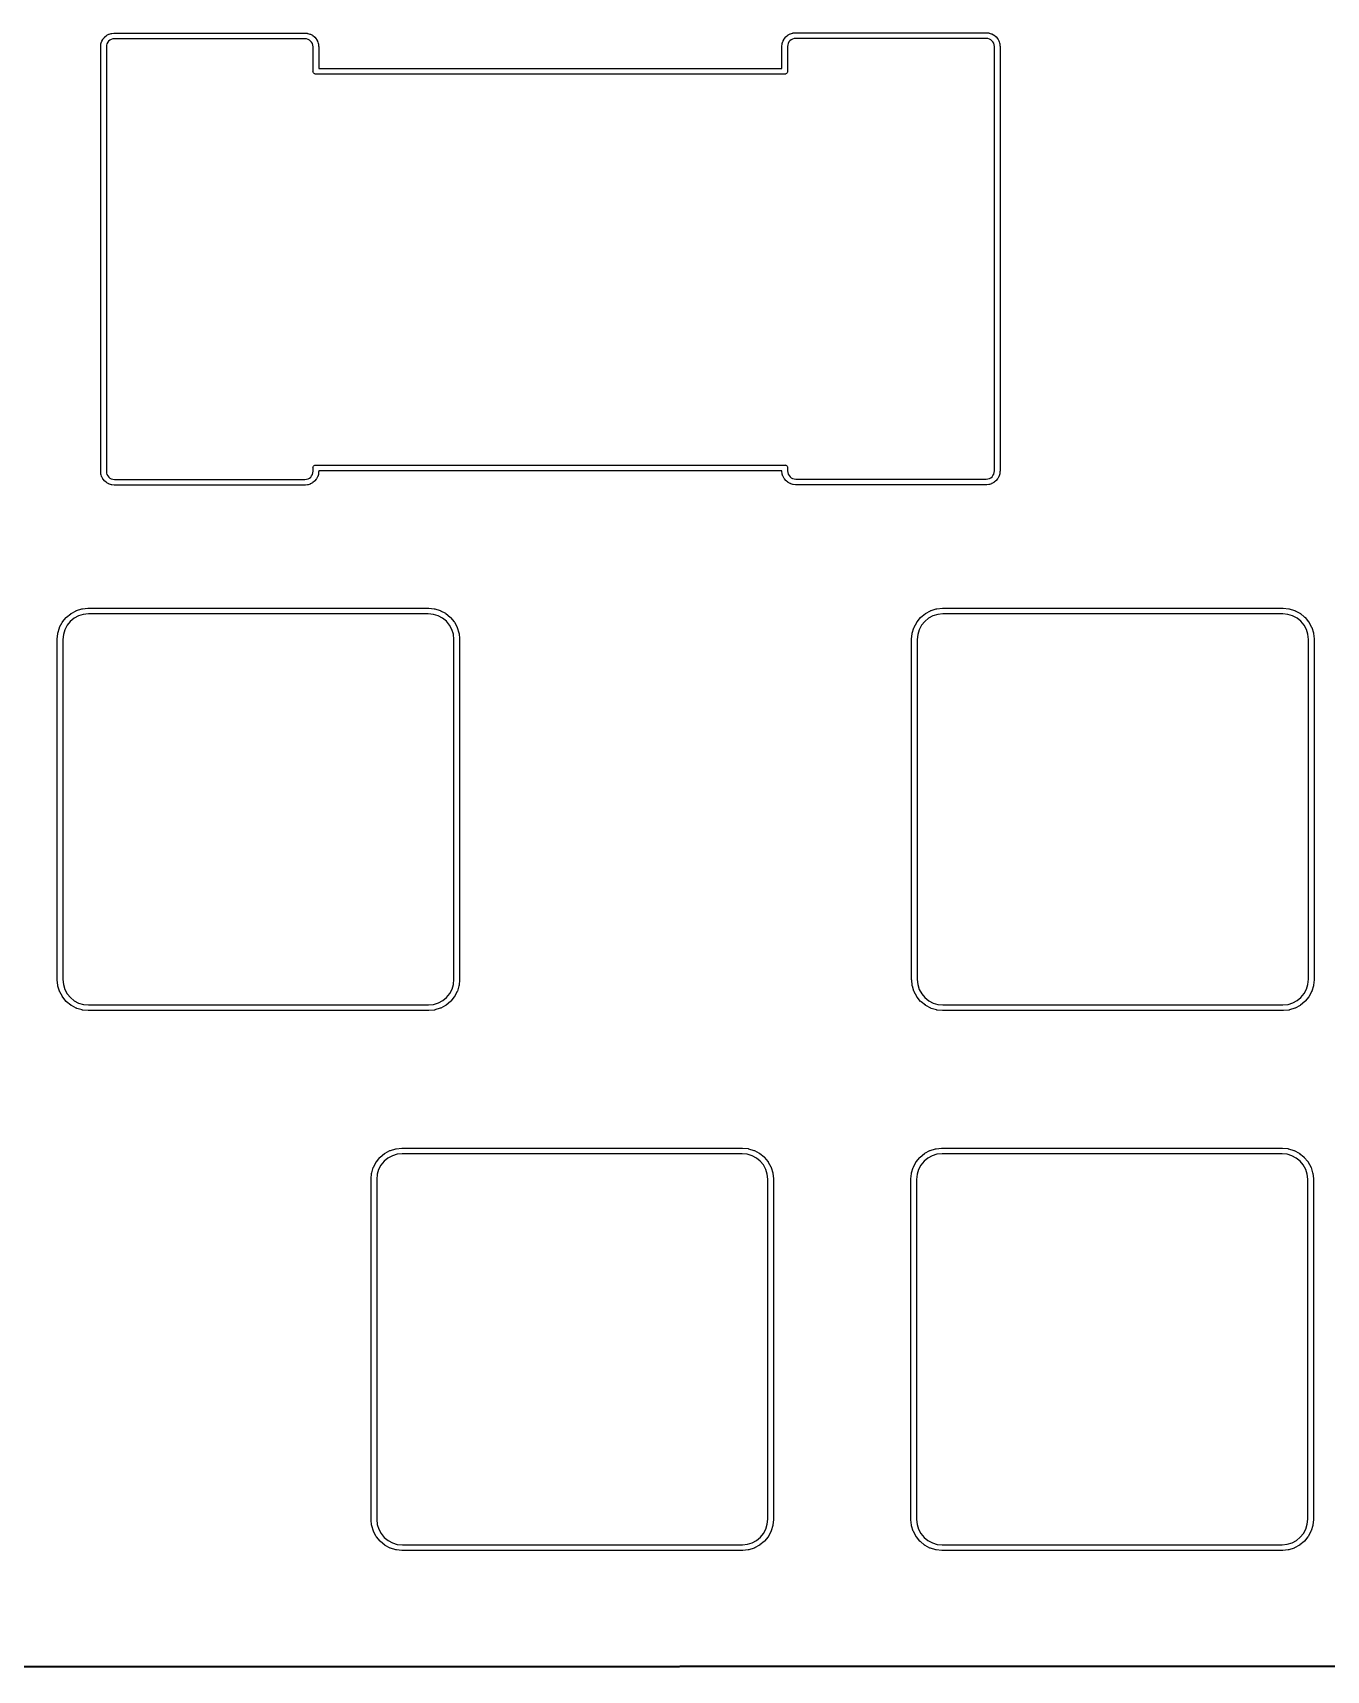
# Model space of a CAD drawing. Extents: x -16 to 302, y -161 to -39.
# Drawn here: x 232.6 to 278.2, y -160.6 to -102.8 of the extents above; entities that cross this region are included whole.
import ezdxf

# ---------------------------------------------------------------- set-up
doc = ezdxf.new("R2010")
doc.units = 0
doc.layers.add('BLACK', color=7, linetype='CONTINUOUS')

msp = doc.modelspace()

# ---------------------------------------------------------------- linework, layer by layer
at = {"layer": 'BLACK', "linetype": 'CONTINUOUS'}
for p, q in [((235.172, -102.86), (235.237, -102.825)), ((235.237, -102.825), (235.239, -102.824)), ((235.237, -102.825), (235.237, -102.825)), ((235.237, -102.825), (235.237, -102.825)), ((235.239, -102.824), (235.247, -102.82)), ((235.247, -102.82), (235.255, -102.817)), ((235.255, -102.817), (235.326, -102.795)), ((235.326, -102.795), (235.328, -102.795)), ((235.328, -102.795), (235.337, -102.793)), ((235.337, -102.793), (235.346, -102.791)), ((235.346, -102.791), (235.419, -102.783)), ((235.419, -102.783), (235.421, -102.783)), ((235.421, -102.783), (235.423, -102.783)), ((235.423, -102.783), (235.428, -102.783)), ((235.428, -102.783), (242.169, -102.783)), ((242.169, -102.783), (242.173, -102.783)), ((242.173, -102.783), (242.173, -102.783)), ((242.173, -102.783), (242.247, -102.79)), ((242.247, -102.79), (242.247, -102.79)), ((242.247, -102.79), (242.249, -102.791)), ((242.249, -102.791), (242.258, -102.792)), ((242.258, -102.792), (242.267, -102.794)), ((242.267, -102.794), (242.338, -102.816)), ((242.338, -102.816), (242.338, -102.816)), ((242.338, -102.816), (242.339, -102.816)), ((242.339, -102.816), (242.347, -102.82)), ((242.347, -102.82), (242.356, -102.823)), ((242.356, -102.823), (242.421, -102.858)), ((259.198, -102.857), (259.206, -102.852)), ((259.206, -102.852), (259.213, -102.847)), ((259.213, -102.847), (259.278, -102.812)), ((259.278, -102.812), (259.28, -102.811)), ((259.278, -102.812), (259.278, -102.812)), ((259.278, -102.812), (259.278, -102.812)), ((259.28, -102.811), (259.288, -102.808)), ((259.288, -102.808), (259.296, -102.804)), ((259.296, -102.804), (259.368, -102.782)), ((259.368, -102.782), (259.369, -102.782)), ((259.369, -102.782), (259.378, -102.78)), ((259.378, -102.78), (259.387, -102.778)), ((259.387, -102.778), (259.461, -102.771)), ((259.461, -102.771), (259.462, -102.77)), ((259.462, -102.77), (259.464, -102.77)), ((259.464, -102.77), (259.469, -102.77)), ((259.469, -102.77), (266.21, -102.77)), ((266.21, -102.77), (266.214, -102.77)), ((266.214, -102.77), (266.214, -102.77)), ((266.214, -102.77), (266.288, -102.778)), ((266.288, -102.778), (266.288, -102.778)), ((266.288, -102.778), (266.29, -102.778)), ((266.29, -102.778), (266.299, -102.78)), ((266.299, -102.78), (266.308, -102.782)), ((266.308, -102.782), (266.379, -102.803)), ((266.379, -102.803), (266.379, -102.803)), ((266.379, -102.803), (266.38, -102.803)), ((266.38, -102.803), (266.388, -102.807)), ((266.388, -102.807), (266.397, -102.81)), ((266.397, -102.81), (266.462, -102.845)), ((266.462, -102.845), (266.462, -102.845)), ((266.462, -102.845), (266.462, -102.845)), ((266.462, -102.845), (266.464, -102.846)), ((266.464, -102.846), (266.471, -102.851)), ((266.471, -102.851), (266.479, -102.856)), ((234.952, -103.254), (234.959, -103.18)), ((234.952, -103.259), (234.952, -103.254)), ((234.952, -103.254), (234.952, -103.254)), ((234.952, -118.255), (234.952, -103.259)), ((234.959, -103.179), (234.961, -103.17)), ((234.959, -103.18), (234.959, -103.179)), ((234.961, -103.17), (234.963, -103.161)), ((234.963, -103.161), (234.985, -103.09)), ((234.985, -103.088), (234.989, -103.08)), ((234.985, -103.09), (234.985, -103.088)), ((234.989, -103.08), (234.992, -103.072)), ((234.992, -103.072), (235.027, -103.006)), ((235.027, -103.006), (235.028, -103.005)), ((235.027, -103.006), (235.027, -103.006)), ((235.027, -103.006), (235.027, -103.006)), ((235.028, -103.005), (235.033, -102.997)), ((235.033, -102.997), (235.038, -102.99)), ((235.038, -102.99), (235.085, -102.932)), ((235.085, -102.932), (235.086, -102.931)), ((235.085, -102.932), (235.085, -102.932)), ((235.085, -102.932), (235.085, -102.932)), ((235.086, -102.931), (235.092, -102.925)), ((235.092, -102.925), (235.099, -102.918)), ((235.099, -102.918), (235.156, -102.871)), ((235.157, -103.209), (235.152, -103.269)), ((235.152, -103.269), (235.152, -118.247)), ((235.156, -102.871), (235.157, -102.87)), ((235.156, -102.871), (235.156, -102.871)), ((235.156, -102.871), (235.156, -102.871)), ((235.157, -102.87), (235.164, -102.865)), ((235.173, -103.157), (235.157, -103.209)), ((235.164, -102.865), (235.172, -102.86)), ((235.199, -103.108), (235.173, -103.157)), ((235.234, -103.066), (235.199, -103.108)), ((235.276, -103.031), (235.234, -103.066)), ((235.324, -103.005), (235.276, -103.031)), ((235.376, -102.989), (235.324, -103.005)), ((235.435, -102.983), (235.376, -102.989)), ((242.159, -102.983), (235.435, -102.983)), ((242.218, -102.989), (242.159, -102.983)), ((242.27, -103.004), (242.218, -102.989)), ((242.319, -103.03), (242.27, -103.004)), ((242.361, -103.065), (242.319, -103.03)), ((242.396, -103.107), (242.361, -103.065)), ((242.422, -103.155), (242.396, -103.107)), ((242.421, -102.858), (242.421, -102.858)), ((242.421, -102.858), (242.421, -102.858)), ((242.421, -102.858), (242.423, -102.859)), ((242.438, -103.207), (242.422, -103.155)), ((242.423, -102.859), (242.43, -102.864)), ((242.43, -102.864), (242.438, -102.869)), ((242.438, -102.869), (242.495, -102.916)), ((242.445, -103.266), (242.438, -103.207)), ((242.445, -104.122), (242.445, -103.266)), ((242.495, -102.916), (242.495, -102.916)), ((242.495, -102.916), (242.495, -102.916)), ((242.495, -102.916), (242.496, -102.917)), ((242.496, -102.917), (242.503, -102.923)), ((242.503, -102.923), (242.509, -102.93)), ((242.509, -102.93), (242.557, -102.987)), ((242.557, -102.987), (242.557, -102.987)), ((242.557, -102.987), (242.557, -102.987)), ((242.557, -102.987), (242.557, -102.988)), ((242.557, -102.988), (242.562, -102.996)), ((242.562, -102.996), (242.567, -103.003)), ((242.567, -103.003), (242.603, -103.068)), ((242.603, -103.068), (242.603, -103.07)), ((242.603, -103.07), (242.607, -103.078)), ((242.607, -103.078), (242.61, -103.086)), ((242.61, -103.086), (242.632, -103.158)), ((242.632, -103.158), (242.633, -103.159)), ((242.633, -103.159), (242.634, -103.168)), ((242.634, -103.168), (242.636, -103.177)), ((242.636, -103.177), (242.644, -103.251)), ((242.644, -103.251), (242.644, -103.252)), ((242.644, -103.252), (242.644, -103.254)), ((242.644, -103.254), (242.645, -103.259)), ((242.645, -103.259), (242.645, -104.027)), ((258.993, -103.241), (259, -103.167)), ((258.993, -103.246), (258.993, -103.241)), ((258.993, -103.241), (258.993, -103.241)), ((258.993, -104.027), (258.993, -103.246)), ((259, -103.167), (259.001, -103.166)), ((259.001, -103.166), (259.002, -103.157)), ((259.002, -103.157), (259.004, -103.148)), ((259.004, -103.148), (259.026, -103.077)), ((259.026, -103.076), (259.03, -103.067)), ((259.026, -103.077), (259.026, -103.076)), ((259.03, -103.067), (259.033, -103.059)), ((259.033, -103.059), (259.068, -102.993)), ((259.068, -102.993), (259.069, -102.992)), ((259.068, -102.993), (259.068, -102.993)), ((259.068, -102.993), (259.068, -102.993)), ((259.069, -102.992), (259.074, -102.985)), ((259.074, -102.985), (259.079, -102.977)), ((259.079, -102.977), (259.126, -102.919)), ((259.126, -102.919), (259.127, -102.918)), ((259.126, -102.919), (259.126, -102.919)), ((259.126, -102.919), (259.126, -102.919)), ((259.127, -102.918), (259.133, -102.912)), ((259.133, -102.912), (259.14, -102.905)), ((259.14, -102.905), (259.197, -102.858)), ((259.199, -103.197), (259.193, -103.256)), ((259.193, -103.256), (259.193, -104.122)), ((259.197, -102.858), (259.198, -102.857)), ((259.197, -102.858), (259.197, -102.858)), ((259.197, -102.858), (259.197, -102.858)), ((259.214, -103.144), (259.199, -103.197)), ((259.24, -103.096), (259.214, -103.144)), ((259.275, -103.053), (259.24, -103.096)), ((259.317, -103.018), (259.275, -103.053)), ((259.365, -102.992), (259.317, -103.018)), ((259.417, -102.976), (259.365, -102.992)), ((259.476, -102.97), (259.417, -102.976)), ((266.2, -102.97), (259.476, -102.97)), ((266.259, -102.976), (266.2, -102.97)), ((266.312, -102.992), (266.259, -102.976)), ((266.36, -103.017), (266.312, -102.992)), ((266.402, -103.052), (266.36, -103.017)), ((266.437, -103.094), (266.402, -103.052)), ((266.463, -103.142), (266.437, -103.094)), ((266.479, -103.195), (266.463, -103.142)), ((266.479, -102.856), (266.536, -102.903)), ((266.486, -103.254), (266.479, -103.195)), ((266.486, -118.232), (266.486, -103.254)), ((266.536, -102.903), (266.536, -102.903)), ((266.536, -102.903), (266.536, -102.903)), ((266.536, -102.903), (266.537, -102.904)), ((266.537, -102.904), (266.544, -102.911)), ((266.544, -102.911), (266.55, -102.917)), ((266.55, -102.917), (266.598, -102.974)), ((266.598, -102.974), (266.598, -102.974)), ((266.598, -102.974), (266.598, -102.974)), ((266.598, -102.974), (266.598, -102.975)), ((266.598, -102.975), (266.603, -102.983)), ((266.603, -102.983), (266.609, -102.99)), ((266.609, -102.99), (266.644, -103.056)), ((266.644, -103.056), (266.645, -103.057)), ((266.645, -103.057), (266.648, -103.065)), ((266.648, -103.065), (266.651, -103.074)), ((266.651, -103.074), (266.673, -103.145)), ((266.673, -103.145), (266.674, -103.146)), ((266.674, -103.146), (266.676, -103.155)), ((266.676, -103.155), (266.677, -103.164)), ((266.677, -103.164), (266.685, -103.238)), ((266.685, -103.238), (266.685, -103.239)), ((266.685, -103.239), (266.685, -103.242)), ((266.685, -103.242), (266.686, -103.246)), ((266.686, -103.246), (266.686, -118.242)), ((242.444, -104.127), (242.445, -104.122)), ((242.446, -104.147), (242.444, -104.127)), ((242.452, -104.166), (242.446, -104.147)), ((242.461, -104.183), (242.452, -104.166)), ((242.473, -104.198), (242.461, -104.183)), ((242.474, -104.198), (242.473, -104.198)), ((242.489, -104.211), (242.474, -104.198)), ((242.506, -104.22), (242.489, -104.211)), ((242.525, -104.226), (242.506, -104.22)), ((242.545, -104.228), (242.525, -104.226)), ((242.55, -104.227), (242.545, -104.228)), ((259.088, -104.227), (242.55, -104.227)), ((242.645, -104.027), (258.993, -104.027)), ((259.093, -104.228), (259.088, -104.227)), ((259.098, -104.227), (259.093, -104.228)), ((259.112, -104.226), (259.098, -104.227)), ((259.131, -104.22), (259.112, -104.226)), ((259.149, -104.211), (259.131, -104.22)), ((259.164, -104.198), (259.149, -104.211)), ((259.176, -104.183), (259.164, -104.198)), ((259.186, -104.166), (259.176, -104.183)), ((259.191, -104.147), (259.186, -104.166)), ((259.193, -104.127), (259.191, -104.147)), ((259.193, -104.122), (259.193, -104.127)), ((234.952, -118.259), (234.952, -118.255)), ((234.952, -118.261), (234.952, -118.259)), ((234.952, -118.263), (234.952, -118.261)), ((234.96, -118.337), (234.952, -118.263)), ((234.962, -118.346), (234.96, -118.337)), ((234.963, -118.355), (234.962, -118.346)), ((234.964, -118.356), (234.963, -118.355)), ((234.986, -118.427), (234.964, -118.356)), ((234.989, -118.435), (234.986, -118.427)), ((234.993, -118.444), (234.989, -118.435)), ((234.993, -118.445), (234.993, -118.444)), ((235.029, -118.51), (234.993, -118.445)), ((235.152, -118.247), (235.158, -118.306)), ((235.158, -118.306), (235.174, -118.358)), ((235.174, -118.358), (235.2, -118.407)), ((235.2, -118.407), (235.235, -118.449)), ((235.235, -118.449), (235.277, -118.483)), ((242.32, -118.482), (242.363, -118.447)), ((242.363, -118.447), (242.397, -118.405)), ((242.397, -118.405), (242.423, -118.357)), ((242.423, -118.357), (242.439, -118.304)), ((242.439, -118.304), (242.445, -118.245)), ((242.444, -118.123), (242.446, -118.103)), ((242.445, -118.128), (242.444, -118.123)), ((242.445, -118.245), (242.445, -118.128)), ((242.446, -118.103), (242.452, -118.084)), ((242.452, -118.084), (242.461, -118.067)), ((242.461, -118.067), (242.474, -118.052)), ((242.474, -118.052), (242.489, -118.039)), ((242.489, -118.039), (242.506, -118.03)), ((242.506, -118.03), (242.525, -118.024)), ((242.525, -118.024), (242.54, -118.023)), ((242.54, -118.023), (242.545, -118.022)), ((242.545, -118.022), (242.55, -118.023)), ((242.55, -118.023), (259.088, -118.023)), ((242.604, -118.442), (242.569, -118.507)), ((242.608, -118.433), (242.604, -118.442)), ((242.611, -118.425), (242.608, -118.433)), ((242.612, -118.424), (242.611, -118.425)), ((242.633, -118.353), (242.612, -118.424)), ((242.635, -118.344), (242.633, -118.353)), ((242.637, -118.335), (242.635, -118.344)), ((242.644, -118.259), (242.637, -118.333)), ((242.637, -118.333), (242.637, -118.335)), ((242.645, -118.255), (242.644, -118.259)), ((242.644, -118.259), (242.644, -118.259)), ((258.993, -118.223), (242.645, -118.223)), ((242.645, -118.223), (242.645, -118.255)), ((258.993, -118.242), (258.993, -118.223)), ((258.993, -118.246), (258.993, -118.242)), ((258.993, -118.249), (258.993, -118.246)), ((258.993, -118.25), (258.993, -118.249)), ((259.001, -118.324), (258.993, -118.25)), ((259.003, -118.333), (259.001, -118.324)), ((259.005, -118.342), (259.003, -118.333)), ((259.005, -118.343), (259.005, -118.342)), ((259.027, -118.414), (259.005, -118.343)), ((259.03, -118.423), (259.027, -118.414)), ((259.034, -118.431), (259.03, -118.423)), ((259.035, -118.432), (259.034, -118.431)), ((259.07, -118.498), (259.035, -118.432)), ((259.088, -118.023), (259.093, -118.022)), ((259.093, -118.022), (259.107, -118.024)), ((259.107, -118.024), (259.112, -118.024)), ((259.112, -118.024), (259.131, -118.03)), ((259.131, -118.03), (259.149, -118.039)), ((259.149, -118.039), (259.164, -118.052)), ((259.164, -118.052), (259.176, -118.067)), ((259.176, -118.067), (259.186, -118.084)), ((259.186, -118.084), (259.191, -118.103)), ((259.191, -118.103), (259.193, -118.123)), ((259.193, -118.123), (259.193, -118.128)), ((259.193, -118.128), (259.193, -118.234)), ((259.193, -118.234), (259.199, -118.293)), ((259.199, -118.293), (259.215, -118.346)), ((259.215, -118.346), (259.241, -118.394)), ((259.241, -118.394), (259.276, -118.436)), ((259.276, -118.436), (259.318, -118.471)), ((266.362, -118.47), (266.404, -118.435)), ((266.404, -118.435), (266.438, -118.392)), ((266.438, -118.392), (266.464, -118.344)), ((266.464, -118.344), (266.48, -118.291)), ((266.48, -118.291), (266.486, -118.232)), ((266.645, -118.429), (266.61, -118.495)), ((266.649, -118.421), (266.645, -118.429)), ((266.652, -118.412), (266.649, -118.421)), ((266.653, -118.411), (266.652, -118.412)), ((266.674, -118.34), (266.653, -118.411)), ((266.676, -118.331), (266.674, -118.34)), ((266.678, -118.322), (266.676, -118.331)), ((266.685, -118.247), (266.678, -118.321)), ((266.678, -118.321), (266.678, -118.322)), ((266.686, -118.242), (266.685, -118.247)), ((266.685, -118.247), (266.685, -118.247)), ((235.034, -118.518), (235.029, -118.51)), ((235.039, -118.525), (235.034, -118.518)), ((235.04, -118.526), (235.039, -118.525)), ((235.087, -118.584), (235.04, -118.526)), ((235.094, -118.59), (235.087, -118.584)), ((235.1, -118.597), (235.094, -118.59)), ((235.101, -118.598), (235.1, -118.597)), ((235.159, -118.645), (235.101, -118.598)), ((235.101, -118.598), (235.101, -118.598)), ((235.101, -118.598), (235.101, -118.598)), ((235.166, -118.65), (235.159, -118.645)), ((235.174, -118.655), (235.166, -118.65)), ((235.175, -118.655), (235.174, -118.655)), ((235.24, -118.69), (235.175, -118.655)), ((235.175, -118.655), (235.175, -118.655)), ((235.175, -118.655), (235.175, -118.655)), ((235.249, -118.694), (235.24, -118.69)), ((235.257, -118.697), (235.249, -118.694)), ((235.259, -118.698), (235.257, -118.697)), ((235.33, -118.719), (235.259, -118.698)), ((235.259, -118.698), (235.259, -118.698)), ((235.277, -118.483), (235.326, -118.509)), ((235.326, -118.509), (235.378, -118.525)), ((235.339, -118.721), (235.33, -118.719)), ((235.347, -118.723), (235.339, -118.721)), ((235.349, -118.723), (235.347, -118.723)), ((235.423, -118.73), (235.349, -118.723)), ((235.378, -118.525), (235.437, -118.531)), ((235.428, -118.731), (235.423, -118.73)), ((235.423, -118.73), (235.423, -118.73)), ((242.169, -118.731), (235.428, -118.731)), ((235.437, -118.531), (242.161, -118.531)), ((242.161, -118.531), (242.22, -118.524)), ((242.173, -118.73), (242.169, -118.731)), ((242.175, -118.73), (242.173, -118.73)), ((242.177, -118.73), (242.175, -118.73)), ((242.251, -118.722), (242.177, -118.73)), ((242.22, -118.524), (242.272, -118.508)), ((242.26, -118.721), (242.251, -118.722)), ((242.268, -118.719), (242.26, -118.721)), ((242.27, -118.718), (242.268, -118.719)), ((242.341, -118.696), (242.27, -118.718)), ((242.272, -118.508), (242.32, -118.482)), ((242.349, -118.693), (242.341, -118.696)), ((242.358, -118.69), (242.349, -118.693)), ((242.359, -118.689), (242.358, -118.69)), ((242.424, -118.654), (242.359, -118.689)), ((242.359, -118.689), (242.359, -118.689)), ((242.359, -118.689), (242.359, -118.689)), ((242.432, -118.648), (242.424, -118.654)), ((242.439, -118.643), (242.432, -118.648)), ((242.44, -118.643), (242.439, -118.643)), ((242.498, -118.595), (242.44, -118.643)), ((242.504, -118.589), (242.498, -118.595)), ((242.511, -118.582), (242.504, -118.589)), ((242.558, -118.524), (242.511, -118.581)), ((242.511, -118.581), (242.511, -118.581)), ((242.511, -118.581), (242.511, -118.581)), ((242.511, -118.581), (242.511, -118.582)), ((242.563, -118.516), (242.558, -118.524)), ((242.569, -118.509), (242.563, -118.516)), ((242.569, -118.507), (242.569, -118.507)), ((242.569, -118.507), (242.569, -118.507)), ((242.569, -118.507), (242.569, -118.509)), ((259.075, -118.505), (259.07, -118.498)), ((259.08, -118.513), (259.075, -118.505)), ((259.081, -118.514), (259.08, -118.513)), ((259.128, -118.571), (259.081, -118.514)), ((259.135, -118.577), (259.128, -118.571)), ((259.141, -118.584), (259.135, -118.577)), ((259.142, -118.585), (259.141, -118.584)), ((259.2, -118.632), (259.142, -118.585)), ((259.142, -118.585), (259.142, -118.585)), ((259.142, -118.585), (259.142, -118.585)), ((259.207, -118.637), (259.2, -118.632)), ((259.215, -118.642), (259.207, -118.637)), ((259.216, -118.643), (259.215, -118.642)), ((259.282, -118.678), (259.216, -118.643)), ((259.216, -118.643), (259.216, -118.643)), ((259.216, -118.643), (259.216, -118.643)), ((259.29, -118.681), (259.282, -118.678)), ((259.298, -118.685), (259.29, -118.681)), ((259.3, -118.685), (259.298, -118.685)), ((259.371, -118.706), (259.3, -118.685)), ((259.3, -118.685), (259.3, -118.685)), ((259.318, -118.471), (259.367, -118.496)), ((259.367, -118.496), (259.419, -118.512)), ((259.38, -118.708), (259.371, -118.706)), ((259.389, -118.71), (259.38, -118.708)), ((259.39, -118.71), (259.389, -118.71)), ((259.464, -118.718), (259.39, -118.71)), ((259.419, -118.512), (259.479, -118.518)), ((259.469, -118.718), (259.464, -118.718)), ((259.464, -118.718), (259.464, -118.718)), ((266.21, -118.718), (259.469, -118.718)), ((259.479, -118.518), (266.202, -118.518)), ((266.202, -118.518), (266.261, -118.512)), ((266.214, -118.718), (266.21, -118.718)), ((266.216, -118.718), (266.214, -118.718)), ((266.218, -118.717), (266.216, -118.718)), ((266.292, -118.71), (266.218, -118.717)), ((266.261, -118.512), (266.313, -118.496)), ((266.301, -118.708), (266.292, -118.71)), ((266.31, -118.706), (266.301, -118.708)), ((266.311, -118.706), (266.31, -118.706)), ((266.382, -118.684), (266.311, -118.706)), ((266.313, -118.496), (266.362, -118.47)), ((266.39, -118.68), (266.382, -118.684)), ((266.399, -118.677), (266.39, -118.68)), ((266.4, -118.676), (266.399, -118.677)), ((266.465, -118.641), (266.4, -118.676)), ((266.4, -118.676), (266.4, -118.676)), ((266.4, -118.676), (266.4, -118.676)), ((266.473, -118.636), (266.465, -118.641)), ((266.48, -118.631), (266.473, -118.636)), ((266.481, -118.63), (266.48, -118.631)), ((266.539, -118.583), (266.481, -118.63)), ((266.545, -118.576), (266.539, -118.583)), ((266.552, -118.57), (266.545, -118.576)), ((266.553, -118.569), (266.552, -118.57)), ((266.6, -118.511), (266.553, -118.569)), ((266.553, -118.569), (266.553, -118.569)), ((266.553, -118.569), (266.553, -118.569)), ((266.605, -118.503), (266.6, -118.511)), ((266.61, -118.496), (266.605, -118.503)), ((266.61, -118.495), (266.61, -118.495)), ((266.61, -118.495), (266.61, -118.495)), ((266.61, -118.495), (266.61, -118.496)), ((234.507, -123.078), (234.511, -123.077)), ((234.511, -123.077), (234.513, -123.077)), ((234.513, -123.077), (234.513, -123.077)), ((234.513, -123.077), (246.523, -123.077)), ((246.523, -123.077), (246.528, -123.078)), ((264.656, -123.078), (264.661, -123.077)), ((264.661, -123.077), (264.663, -123.077)), ((264.663, -123.077), (264.663, -123.077)), ((264.663, -123.077), (276.673, -123.077)), ((276.673, -123.077), (276.678, -123.078)), ((233.505, -123.749), (233.597, -123.577)), ((233.597, -123.577), (233.598, -123.576)), ((233.597, -123.577), (233.597, -123.577)), ((233.597, -123.577), (233.597, -123.577)), ((233.598, -123.576), (233.603, -123.568)), ((233.603, -123.568), (233.608, -123.561)), ((233.608, -123.561), (233.731, -123.409)), ((233.731, -123.409), (233.732, -123.408)), ((233.731, -123.409), (233.731, -123.409)), ((233.731, -123.409), (233.731, -123.409)), ((233.732, -123.408), (233.738, -123.402)), ((233.738, -123.402), (233.745, -123.396)), ((233.745, -123.396), (233.895, -123.271)), ((233.88, -123.543), (233.769, -123.68)), ((234.015, -123.432), (233.88, -123.543)), ((233.895, -123.271), (233.896, -123.27)), ((233.896, -123.27), (233.904, -123.265)), ((233.904, -123.265), (233.911, -123.26)), ((233.911, -123.26), (234.083, -123.167)), ((234.17, -123.348), (234.015, -123.432)), ((234.083, -123.167), (234.084, -123.167)), ((234.084, -123.167), (234.093, -123.163)), ((234.093, -123.163), (234.101, -123.16)), ((234.101, -123.16), (234.288, -123.102)), ((234.337, -123.296), (234.17, -123.348)), ((234.288, -123.102), (234.289, -123.102)), ((234.289, -123.102), (234.298, -123.1)), ((234.298, -123.1), (234.307, -123.098)), ((234.307, -123.098), (234.501, -123.078)), ((234.517, -123.277), (234.337, -123.296)), ((234.501, -123.078), (234.502, -123.078)), ((234.502, -123.078), (234.507, -123.078)), ((234.518, -123.277), (234.517, -123.277)), ((246.513, -123.277), (234.518, -123.277)), ((246.693, -123.295), (246.513, -123.277)), ((246.528, -123.078), (246.528, -123.078)), ((246.528, -123.078), (246.722, -123.097)), ((246.861, -123.346), (246.693, -123.295)), ((246.722, -123.097), (246.722, -123.097)), ((246.722, -123.097), (246.724, -123.097)), ((246.724, -123.097), (246.732, -123.099)), ((246.732, -123.099), (246.741, -123.101)), ((246.741, -123.101), (246.928, -123.157)), ((247.016, -123.428), (246.861, -123.346)), ((246.928, -123.157), (246.928, -123.157)), ((246.928, -123.157), (246.93, -123.157)), ((246.93, -123.157), (246.938, -123.161)), ((246.938, -123.161), (246.946, -123.164)), ((246.946, -123.164), (247.119, -123.256)), ((247.152, -123.539), (247.016, -123.428)), ((247.119, -123.256), (247.119, -123.256)), ((247.119, -123.256), (247.119, -123.256)), ((247.119, -123.256), (247.12, -123.257)), ((247.12, -123.257), (247.127, -123.262)), ((247.127, -123.262), (247.135, -123.267)), ((247.135, -123.267), (247.286, -123.39)), ((247.264, -123.674), (247.152, -123.539)), ((247.286, -123.39), (247.286, -123.39)), ((247.286, -123.39), (247.286, -123.39)), ((247.286, -123.39), (247.287, -123.391)), ((247.287, -123.391), (247.293, -123.398)), ((247.293, -123.398), (247.3, -123.404)), ((247.3, -123.404), (247.424, -123.554)), ((247.424, -123.554), (247.425, -123.555)), ((247.425, -123.555), (247.43, -123.563)), ((247.43, -123.563), (247.435, -123.571)), ((247.435, -123.571), (247.528, -123.742)), ((263.655, -123.749), (263.747, -123.577)), ((263.747, -123.576), (263.753, -123.568)), ((263.747, -123.577), (263.747, -123.576)), ((263.747, -123.577), (263.747, -123.577)), ((263.747, -123.577), (263.747, -123.577)), ((263.753, -123.568), (263.758, -123.561)), ((263.758, -123.561), (263.881, -123.409)), ((263.881, -123.409), (263.882, -123.408)), ((263.881, -123.409), (263.881, -123.409)), ((263.881, -123.409), (263.881, -123.409)), ((263.882, -123.408), (263.888, -123.402)), ((263.888, -123.402), (263.895, -123.396)), ((263.895, -123.396), (264.045, -123.271)), ((264.03, -123.543), (263.919, -123.68)), ((264.165, -123.432), (264.03, -123.543)), ((264.045, -123.271), (264.046, -123.27)), ((264.046, -123.27), (264.054, -123.265)), ((264.054, -123.265), (264.061, -123.26)), ((264.061, -123.26), (264.233, -123.167)), ((264.319, -123.348), (264.165, -123.432)), ((264.233, -123.167), (264.234, -123.167)), ((264.234, -123.167), (264.243, -123.163)), ((264.243, -123.163), (264.251, -123.16)), ((264.251, -123.16), (264.437, -123.102)), ((264.487, -123.296), (264.319, -123.348)), ((264.437, -123.102), (264.439, -123.102)), ((264.439, -123.102), (264.448, -123.1)), ((264.448, -123.1), (264.456, -123.098)), ((264.456, -123.098), (264.651, -123.078)), ((264.666, -123.277), (264.487, -123.296)), ((264.651, -123.078), (264.652, -123.078)), ((264.652, -123.078), (264.656, -123.078)), ((264.668, -123.277), (264.666, -123.277)), ((276.663, -123.277), (264.668, -123.277)), ((276.843, -123.295), (276.663, -123.277)), ((276.678, -123.078), (276.678, -123.078)), ((276.678, -123.078), (276.872, -123.097)), ((277.011, -123.346), (276.843, -123.295)), ((276.872, -123.097), (276.872, -123.097)), ((276.872, -123.097), (276.873, -123.097)), ((276.873, -123.097), (276.882, -123.099)), ((276.882, -123.099), (276.891, -123.101)), ((276.891, -123.101), (277.078, -123.157)), ((277.166, -123.428), (277.011, -123.346)), ((277.078, -123.157), (277.078, -123.157)), ((277.078, -123.157), (277.079, -123.157)), ((277.079, -123.157), (277.088, -123.161)), ((277.088, -123.161), (277.096, -123.164)), ((277.096, -123.164), (277.268, -123.256)), ((277.302, -123.539), (277.166, -123.428)), ((277.268, -123.256), (277.268, -123.256)), ((277.268, -123.256), (277.268, -123.256)), ((277.268, -123.256), (277.27, -123.257)), ((277.27, -123.257), (277.277, -123.262)), ((277.277, -123.262), (277.285, -123.267)), ((277.285, -123.267), (277.436, -123.39)), ((277.414, -123.674), (277.302, -123.539)), ((277.436, -123.39), (277.436, -123.39)), ((277.436, -123.39), (277.436, -123.39)), ((277.436, -123.39), (277.437, -123.391)), ((277.437, -123.391), (277.443, -123.398)), ((277.443, -123.398), (277.45, -123.404)), ((277.45, -123.404), (277.574, -123.554)), ((277.574, -123.554), (277.575, -123.555)), ((277.575, -123.555), (277.58, -123.563)), ((277.58, -123.563), (277.585, -123.571)), ((277.585, -123.571), (277.678, -123.742)), ((233.418, -124.172), (233.419, -124.168)), ((233.418, -136.182), (233.418, -124.172)), ((233.419, -124.168), (233.438, -123.973)), ((233.419, -124.168), (233.419, -124.168)), ((233.438, -123.972), (233.44, -123.963)), ((233.438, -123.973), (233.438, -123.972)), ((233.44, -123.963), (233.442, -123.954)), ((233.442, -123.954), (233.498, -123.767)), ((233.498, -123.766), (233.502, -123.758)), ((233.498, -123.767), (233.498, -123.766)), ((233.502, -123.758), (233.505, -123.749)), ((233.636, -124.003), (233.618, -124.182)), ((233.618, -124.182), (233.618, -136.177)), ((233.687, -123.835), (233.636, -124.003)), ((233.769, -123.68), (233.687, -123.835)), ((247.347, -123.829), (247.264, -123.674)), ((247.399, -123.996), (247.347, -123.829)), ((247.418, -124.176), (247.399, -123.996)), ((247.418, -124.177), (247.418, -124.176)), ((247.418, -136.172), (247.418, -124.177)), ((247.528, -123.742), (247.529, -123.743)), ((247.529, -123.743), (247.532, -123.752)), ((247.532, -123.752), (247.536, -123.76)), ((247.536, -123.76), (247.593, -123.947)), ((247.593, -123.947), (247.594, -123.948)), ((247.594, -123.948), (247.595, -123.957)), ((247.595, -123.957), (247.597, -123.966)), ((247.597, -123.966), (247.618, -124.16)), ((247.618, -124.16), (247.618, -124.161)), ((247.618, -124.161), (247.618, -124.166)), ((247.618, -124.166), (247.618, -124.17)), ((247.618, -124.17), (247.618, -124.172)), ((247.618, -124.172), (247.618, -124.172)), ((247.618, -124.172), (247.618, -136.182)), ((263.568, -124.168), (263.588, -123.973)), ((263.568, -124.172), (263.568, -124.168)), ((263.568, -124.168), (263.568, -124.168)), ((263.568, -136.182), (263.568, -124.172)), ((263.588, -123.972), (263.59, -123.963)), ((263.588, -123.973), (263.588, -123.972)), ((263.59, -123.963), (263.591, -123.954)), ((263.591, -123.954), (263.648, -123.767)), ((263.648, -123.766), (263.652, -123.758)), ((263.648, -123.767), (263.648, -123.766)), ((263.652, -123.758), (263.655, -123.749)), ((263.786, -124.003), (263.768, -124.182)), ((263.768, -124.182), (263.768, -136.177)), ((263.836, -123.835), (263.786, -124.003)), ((263.919, -123.68), (263.836, -123.835)), ((277.497, -123.829), (277.414, -123.674)), ((277.549, -123.996), (277.497, -123.829)), ((277.568, -124.176), (277.549, -123.996)), ((277.568, -124.177), (277.568, -124.176)), ((277.568, -136.172), (277.568, -124.177)), ((277.678, -123.742), (277.678, -123.743)), ((277.678, -123.743), (277.682, -123.752)), ((277.682, -123.752), (277.685, -123.76)), ((277.685, -123.76), (277.743, -123.947)), ((277.743, -123.947), (277.744, -123.948)), ((277.744, -123.948), (277.745, -123.957)), ((277.745, -123.957), (277.747, -123.966)), ((277.747, -123.966), (277.767, -124.16)), ((277.767, -124.16), (277.768, -124.161)), ((277.768, -124.161), (277.768, -124.166)), ((277.768, -124.166), (277.768, -124.17)), ((277.768, -124.17), (277.768, -124.172)), ((277.768, -124.172), (277.768, -124.172)), ((277.768, -124.172), (277.768, -136.182)), ((233.418, -136.185), (233.418, -136.182)), ((233.418, -136.182), (233.418, -136.182)), ((233.419, -136.189), (233.418, -136.185)), ((233.419, -136.193), (233.419, -136.189)), ((233.419, -136.195), (233.419, -136.193)), ((233.439, -136.389), (233.419, -136.195)), ((233.618, -136.177), (233.618, -136.179)), ((233.618, -136.179), (233.637, -136.358)), ((233.637, -136.358), (233.689, -136.526)), ((247.35, -136.52), (247.401, -136.352)), ((247.401, -136.352), (247.418, -136.172)), ((247.618, -136.187), (247.599, -136.381)), ((247.618, -136.182), (247.618, -136.187)), ((247.618, -136.187), (247.618, -136.187)), ((263.568, -136.185), (263.568, -136.182)), ((263.568, -136.182), (263.568, -136.182)), ((263.568, -136.189), (263.568, -136.185)), ((263.568, -136.193), (263.568, -136.189)), ((263.569, -136.195), (263.568, -136.193)), ((263.589, -136.389), (263.569, -136.195)), ((263.768, -136.177), (263.768, -136.179)), ((263.768, -136.179), (263.787, -136.358)), ((263.787, -136.358), (263.839, -136.526)), ((277.5, -136.52), (277.55, -136.352)), ((277.55, -136.352), (277.568, -136.172)), ((277.768, -136.187), (277.748, -136.381)), ((277.768, -136.182), (277.768, -136.187)), ((277.768, -136.187), (277.768, -136.187)), ((233.441, -136.398), (233.439, -136.389)), ((233.443, -136.407), (233.441, -136.398)), ((233.443, -136.408), (233.443, -136.407)), ((233.501, -136.594), (233.443, -136.408)), ((233.504, -136.603), (233.501, -136.594)), ((233.508, -136.611), (233.504, -136.603)), ((233.508, -136.612), (233.508, -136.611)), ((233.601, -136.784), (233.508, -136.612)), ((233.508, -136.612), (233.508, -136.612)), ((233.508, -136.612), (233.508, -136.612)), ((233.606, -136.792), (233.601, -136.784)), ((233.611, -136.799), (233.606, -136.792)), ((233.612, -136.8), (233.611, -136.799)), ((233.737, -136.951), (233.612, -136.8)), ((233.689, -136.526), (233.772, -136.68)), ((233.772, -136.68), (233.884, -136.816)), ((233.884, -136.816), (234.02, -136.927)), ((234.02, -136.927), (234.175, -137.009)), ((246.867, -137.007), (247.021, -136.923)), ((247.021, -136.923), (247.156, -136.811)), ((247.156, -136.811), (247.267, -136.675)), ((247.267, -136.675), (247.35, -136.52)), ((247.305, -136.945), (247.304, -136.946)), ((247.429, -136.794), (247.305, -136.945)), ((247.305, -136.945), (247.305, -136.945)), ((247.305, -136.945), (247.305, -136.945)), ((247.434, -136.786), (247.429, -136.794)), ((247.439, -136.779), (247.434, -136.786)), ((247.531, -136.605), (247.439, -136.778)), ((247.439, -136.778), (247.439, -136.778)), ((247.439, -136.778), (247.439, -136.778)), ((247.439, -136.778), (247.439, -136.779)), ((247.534, -136.597), (247.531, -136.605)), ((247.538, -136.589), (247.534, -136.597)), ((247.595, -136.4), (247.538, -136.587)), ((247.538, -136.587), (247.538, -136.589)), ((247.597, -136.392), (247.595, -136.4)), ((247.599, -136.383), (247.597, -136.392)), ((247.599, -136.381), (247.599, -136.383)), ((263.591, -136.398), (263.589, -136.389)), ((263.592, -136.407), (263.591, -136.398)), ((263.593, -136.408), (263.592, -136.407)), ((263.651, -136.594), (263.593, -136.408)), ((263.654, -136.603), (263.651, -136.594)), ((263.658, -136.611), (263.654, -136.603)), ((263.658, -136.612), (263.658, -136.611)), ((263.751, -136.784), (263.658, -136.612)), ((263.658, -136.612), (263.658, -136.612)), ((263.658, -136.612), (263.658, -136.612)), ((263.756, -136.792), (263.751, -136.784)), ((263.761, -136.799), (263.756, -136.792)), ((263.762, -136.8), (263.761, -136.799)), ((263.886, -136.951), (263.762, -136.8)), ((263.839, -136.526), (263.922, -136.68)), ((263.922, -136.68), (264.034, -136.816)), ((264.034, -136.816), (264.17, -136.927)), ((264.17, -136.927), (264.325, -137.009)), ((277.017, -137.007), (277.171, -136.923)), ((277.171, -136.923), (277.306, -136.811)), ((277.306, -136.811), (277.417, -136.675)), ((277.417, -136.675), (277.5, -136.52)), ((277.455, -136.945), (277.454, -136.946)), ((277.578, -136.794), (277.455, -136.945)), ((277.455, -136.945), (277.455, -136.945)), ((277.455, -136.945), (277.455, -136.945)), ((277.583, -136.786), (277.578, -136.794)), ((277.589, -136.779), (277.583, -136.786)), ((277.681, -136.605), (277.589, -136.778)), ((277.589, -136.778), (277.589, -136.778)), ((277.589, -136.778), (277.589, -136.778)), ((277.589, -136.778), (277.589, -136.779)), ((277.684, -136.597), (277.681, -136.605)), ((277.688, -136.589), (277.684, -136.597)), ((277.745, -136.4), (277.688, -136.587)), ((277.688, -136.587), (277.688, -136.589)), ((277.746, -136.392), (277.745, -136.4)), ((277.748, -136.383), (277.746, -136.392)), ((277.748, -136.381), (277.748, -136.383)), ((233.743, -136.957), (233.737, -136.951)), ((233.749, -136.963), (233.743, -136.957)), ((233.75, -136.964), (233.749, -136.963)), ((233.902, -137.088), (233.75, -136.964)), ((233.75, -136.964), (233.75, -136.964)), ((233.75, -136.964), (233.75, -136.964)), ((233.909, -137.093), (233.902, -137.088)), ((233.917, -137.098), (233.909, -137.093)), ((233.918, -137.099), (233.917, -137.098)), ((234.09, -137.19), (233.918, -137.099)), ((233.918, -137.099), (233.918, -137.099)), ((233.918, -137.099), (233.918, -137.099)), ((234.099, -137.194), (234.09, -137.19)), ((234.107, -137.197), (234.099, -137.194)), ((234.108, -137.198), (234.107, -137.197)), ((234.295, -137.254), (234.108, -137.198)), ((234.175, -137.009), (234.343, -137.06)), ((234.304, -137.256), (234.295, -137.254)), ((234.313, -137.258), (234.304, -137.256)), ((234.314, -137.258), (234.313, -137.258)), ((234.508, -137.277), (234.314, -137.258)), ((234.314, -137.258), (234.314, -137.258)), ((234.343, -137.06), (234.523, -137.077)), ((234.513, -137.277), (234.508, -137.277)), ((234.508, -137.277), (234.508, -137.277)), ((246.523, -137.277), (234.513, -137.277)), ((234.523, -137.077), (246.518, -137.077)), ((246.518, -137.077), (246.52, -137.077)), ((246.52, -137.077), (246.699, -137.058)), ((246.526, -137.277), (246.523, -137.277)), ((246.523, -137.277), (246.523, -137.277)), ((246.53, -137.277), (246.526, -137.277)), ((246.534, -137.277), (246.53, -137.277)), ((246.536, -137.277), (246.534, -137.277)), ((246.73, -137.256), (246.536, -137.277)), ((246.699, -137.058), (246.867, -137.007)), ((246.739, -137.255), (246.73, -137.256)), ((246.748, -137.253), (246.739, -137.255)), ((246.749, -137.252), (246.748, -137.253)), ((246.935, -137.195), (246.749, -137.252)), ((246.944, -137.191), (246.935, -137.195)), ((246.952, -137.188), (246.944, -137.191)), ((246.953, -137.187), (246.952, -137.188)), ((247.125, -137.094), (246.953, -137.187)), ((246.953, -137.187), (246.953, -137.187)), ((246.953, -137.187), (246.953, -137.187)), ((247.132, -137.089), (247.125, -137.094)), ((247.14, -137.084), (247.132, -137.089)), ((247.141, -137.083), (247.14, -137.084)), ((247.292, -136.959), (247.141, -137.083)), ((247.298, -136.953), (247.292, -136.959)), ((247.304, -136.946), (247.298, -136.953)), ((263.893, -136.957), (263.886, -136.951)), ((263.899, -136.963), (263.893, -136.957)), ((263.9, -136.964), (263.899, -136.963)), ((264.051, -137.088), (263.9, -136.964)), ((263.9, -136.964), (263.9, -136.964)), ((263.9, -136.964), (263.9, -136.964)), ((264.059, -137.093), (264.051, -137.088)), ((264.066, -137.098), (264.059, -137.093)), ((264.068, -137.099), (264.066, -137.098)), ((264.24, -137.19), (264.068, -137.099)), ((264.068, -137.099), (264.068, -137.099)), ((264.068, -137.099), (264.068, -137.099)), ((264.248, -137.194), (264.24, -137.19)), ((264.257, -137.197), (264.248, -137.194)), ((264.258, -137.198), (264.257, -137.197)), ((264.445, -137.254), (264.258, -137.198)), ((264.325, -137.009), (264.493, -137.06)), ((264.454, -137.256), (264.445, -137.254)), ((264.463, -137.258), (264.454, -137.256)), ((264.464, -137.258), (264.463, -137.258)), ((264.658, -137.277), (264.464, -137.258)), ((264.464, -137.258), (264.464, -137.258)), ((264.493, -137.06), (264.673, -137.077)), ((264.663, -137.277), (264.658, -137.277)), ((264.658, -137.277), (264.658, -137.277)), ((276.673, -137.277), (264.663, -137.277)), ((264.673, -137.077), (276.668, -137.077)), ((276.668, -137.077), (276.67, -137.077)), ((276.67, -137.077), (276.849, -137.058)), ((276.675, -137.277), (276.673, -137.277)), ((276.673, -137.277), (276.673, -137.277)), ((276.68, -137.277), (276.675, -137.277)), ((276.684, -137.277), (276.68, -137.277)), ((276.685, -137.277), (276.684, -137.277)), ((276.88, -137.256), (276.685, -137.277)), ((276.849, -137.058), (277.017, -137.007)), ((276.888, -137.255), (276.88, -137.256)), ((276.897, -137.253), (276.888, -137.255)), ((276.899, -137.252), (276.897, -137.253)), ((277.085, -137.195), (276.899, -137.252)), ((277.093, -137.191), (277.085, -137.195)), ((277.102, -137.188), (277.093, -137.191)), ((277.103, -137.187), (277.102, -137.188)), ((277.275, -137.094), (277.103, -137.187)), ((277.103, -137.187), (277.103, -137.187)), ((277.103, -137.187), (277.103, -137.187)), ((277.282, -137.089), (277.275, -137.094)), ((277.29, -137.084), (277.282, -137.089)), ((277.291, -137.083), (277.29, -137.084)), ((277.441, -136.959), (277.291, -137.083)), ((277.448, -136.953), (277.441, -136.959)), ((277.454, -136.946), (277.448, -136.953)), ((245.381, -142.148), (245.575, -142.128)), ((245.575, -142.128), (245.577, -142.128)), ((245.577, -142.128), (245.581, -142.128)), ((245.581, -142.128), (245.585, -142.127)), ((245.585, -142.127), (245.588, -142.127)), ((245.588, -142.127), (245.588, -142.127)), ((245.588, -142.127), (257.598, -142.127)), ((257.598, -142.127), (257.602, -142.128)), ((257.602, -142.128), (257.602, -142.128)), ((257.602, -142.128), (257.797, -142.147)), ((264.431, -142.148), (264.625, -142.128)), ((264.625, -142.128), (264.627, -142.128)), ((264.627, -142.128), (264.631, -142.128)), ((264.631, -142.128), (264.635, -142.127)), ((264.635, -142.127), (264.638, -142.127)), ((264.638, -142.127), (264.638, -142.127)), ((264.638, -142.127), (276.648, -142.127)), ((276.648, -142.127), (276.652, -142.128)), ((276.652, -142.128), (276.652, -142.128)), ((276.652, -142.128), (276.847, -142.147)), ((244.58, -142.799), (244.671, -142.627)), ((244.671, -142.627), (244.672, -142.626)), ((244.671, -142.627), (244.671, -142.627)), ((244.671, -142.627), (244.671, -142.627)), ((244.672, -142.626), (244.677, -142.618)), ((244.677, -142.618), (244.682, -142.611)), ((244.682, -142.611), (244.806, -142.459)), ((244.806, -142.458), (244.813, -142.452)), ((244.806, -142.459), (244.806, -142.458)), ((244.806, -142.459), (244.806, -142.459)), ((244.806, -142.459), (244.806, -142.459)), ((244.813, -142.452), (244.819, -142.446)), ((244.819, -142.446), (244.97, -142.321)), ((244.954, -142.593), (244.843, -142.73)), ((245.09, -142.482), (244.954, -142.593)), ((244.97, -142.321), (244.971, -142.32)), ((244.971, -142.32), (244.978, -142.315)), ((244.978, -142.315), (244.986, -142.31)), ((244.986, -142.31), (245.158, -142.217)), ((245.244, -142.398), (245.09, -142.482)), ((245.158, -142.217), (245.159, -142.217)), ((245.159, -142.217), (245.167, -142.213)), ((245.167, -142.213), (245.176, -142.21)), ((245.176, -142.21), (245.362, -142.152)), ((245.412, -142.346), (245.244, -142.398)), ((245.362, -142.152), (245.363, -142.152)), ((245.363, -142.152), (245.372, -142.15)), ((245.372, -142.15), (245.381, -142.148)), ((245.591, -142.327), (245.412, -142.346)), ((245.592, -142.327), (245.591, -142.327)), ((257.588, -142.327), (245.592, -142.327)), ((257.767, -142.345), (257.588, -142.327)), ((257.935, -142.396), (257.767, -142.345)), ((257.797, -142.147), (257.797, -142.147)), ((257.797, -142.147), (257.798, -142.147)), ((257.798, -142.147), (257.807, -142.149)), ((257.807, -142.149), (257.816, -142.151)), ((257.816, -142.151), (258.003, -142.207)), ((258.09, -142.478), (257.935, -142.396)), ((258.003, -142.207), (258.003, -142.207)), ((258.003, -142.207), (258.004, -142.207)), ((258.004, -142.207), (258.012, -142.211)), ((258.012, -142.211), (258.021, -142.214)), ((258.021, -142.214), (258.193, -142.306)), ((258.226, -142.589), (258.09, -142.478)), ((258.193, -142.306), (258.193, -142.306)), ((258.193, -142.306), (258.193, -142.306)), ((258.193, -142.306), (258.194, -142.307)), ((258.194, -142.307), (258.202, -142.312)), ((258.202, -142.312), (258.209, -142.317)), ((258.209, -142.317), (258.36, -142.44)), ((258.338, -142.724), (258.226, -142.589)), ((258.422, -142.879), (258.338, -142.724)), ((258.36, -142.44), (258.36, -142.44)), ((258.36, -142.44), (258.36, -142.44)), ((258.36, -142.44), (258.362, -142.441)), ((258.362, -142.441), (258.368, -142.448)), ((258.368, -142.448), (258.374, -142.454)), ((258.374, -142.454), (258.499, -142.604)), ((258.499, -142.604), (258.5, -142.605)), ((258.5, -142.605), (258.505, -142.613)), ((258.505, -142.613), (258.51, -142.621)), ((258.51, -142.621), (258.602, -142.792)), ((263.63, -142.799), (263.721, -142.627)), ((263.721, -142.627), (263.722, -142.626)), ((263.721, -142.627), (263.721, -142.627)), ((263.721, -142.627), (263.721, -142.627)), ((263.722, -142.626), (263.727, -142.618)), ((263.727, -142.618), (263.732, -142.611)), ((263.732, -142.611), (263.856, -142.459)), ((263.856, -142.458), (263.863, -142.452)), ((263.856, -142.459), (263.856, -142.458)), ((263.856, -142.459), (263.856, -142.459)), ((263.856, -142.459), (263.856, -142.459)), ((263.863, -142.452), (263.869, -142.446)), ((263.869, -142.446), (264.02, -142.321)), ((264.004, -142.593), (263.893, -142.73)), ((264.14, -142.482), (264.004, -142.593)), ((264.02, -142.321), (264.021, -142.32)), ((264.021, -142.32), (264.028, -142.315)), ((264.028, -142.315), (264.036, -142.31)), ((264.036, -142.31), (264.208, -142.217)), ((264.294, -142.398), (264.14, -142.482)), ((264.208, -142.217), (264.209, -142.217)), ((264.209, -142.217), (264.217, -142.213)), ((264.217, -142.213), (264.226, -142.21)), ((264.226, -142.21), (264.412, -142.152)), ((264.462, -142.346), (264.294, -142.398)), ((264.412, -142.152), (264.413, -142.152)), ((264.413, -142.152), (264.422, -142.15)), ((264.422, -142.15), (264.431, -142.148)), ((264.641, -142.327), (264.462, -142.346)), ((264.642, -142.327), (264.641, -142.327)), ((276.638, -142.327), (264.642, -142.327)), ((276.817, -142.345), (276.638, -142.327)), ((276.985, -142.396), (276.817, -142.345)), ((276.847, -142.147), (276.847, -142.147)), ((276.847, -142.147), (276.848, -142.147)), ((276.848, -142.147), (276.857, -142.149)), ((276.857, -142.149), (276.866, -142.151)), ((276.866, -142.151), (277.053, -142.207)), ((277.14, -142.478), (276.985, -142.396)), ((277.053, -142.207), (277.053, -142.207)), ((277.053, -142.207), (277.054, -142.207)), ((277.054, -142.207), (277.062, -142.211)), ((277.062, -142.211), (277.071, -142.214)), ((277.071, -142.214), (277.243, -142.306)), ((277.276, -142.589), (277.14, -142.478)), ((277.243, -142.306), (277.243, -142.306)), ((277.243, -142.306), (277.243, -142.306)), ((277.243, -142.306), (277.244, -142.307)), ((277.244, -142.307), (277.252, -142.312)), ((277.252, -142.312), (277.259, -142.317)), ((277.259, -142.317), (277.41, -142.44)), ((277.388, -142.724), (277.276, -142.589)), ((277.472, -142.879), (277.388, -142.724)), ((277.41, -142.44), (277.41, -142.44)), ((277.41, -142.44), (277.41, -142.44)), ((277.41, -142.44), (277.412, -142.441)), ((277.412, -142.441), (277.418, -142.448)), ((277.418, -142.448), (277.424, -142.454)), ((277.424, -142.454), (277.549, -142.604)), ((277.549, -142.604), (277.55, -142.605)), ((277.55, -142.605), (277.555, -142.613)), ((277.555, -142.613), (277.56, -142.621)), ((277.56, -142.621), (277.652, -142.792)), ((244.493, -143.218), (244.512, -143.023)), ((244.493, -143.222), (244.493, -143.218)), ((244.493, -143.218), (244.493, -143.218)), ((244.493, -155.232), (244.493, -143.222)), ((244.512, -143.022), (244.514, -143.013)), ((244.512, -143.023), (244.512, -143.022)), ((244.514, -143.013), (244.516, -143.004)), ((244.516, -143.004), (244.572, -142.817)), ((244.572, -142.817), (244.573, -142.816)), ((244.573, -142.816), (244.576, -142.808)), ((244.576, -142.808), (244.58, -142.799)), ((244.71, -143.053), (244.693, -143.232)), ((244.693, -143.232), (244.693, -155.227)), ((244.761, -142.885), (244.71, -143.053)), ((244.843, -142.73), (244.761, -142.885)), ((258.474, -143.046), (258.422, -142.879)), ((258.493, -143.226), (258.474, -143.046)), ((258.493, -143.227), (258.493, -143.226)), ((258.493, -155.222), (258.493, -143.227)), ((258.602, -142.792), (258.603, -142.793)), ((258.603, -142.793), (258.606, -142.802)), ((258.606, -142.802), (258.61, -142.81)), ((258.61, -142.81), (258.668, -142.997)), ((258.668, -142.997), (258.668, -142.998)), ((258.668, -142.998), (258.67, -143.007)), ((258.67, -143.007), (258.672, -143.016)), ((258.672, -143.016), (258.692, -143.21)), ((258.692, -143.21), (258.692, -143.211)), ((258.692, -143.211), (258.692, -143.216)), ((258.692, -143.216), (258.693, -143.22)), ((258.693, -143.22), (258.693, -143.222)), ((258.693, -143.222), (258.693, -143.222)), ((258.693, -143.222), (258.693, -155.232)), ((263.543, -143.218), (263.562, -143.023)), ((263.543, -143.222), (263.543, -143.218)), ((263.543, -143.218), (263.543, -143.218)), ((263.543, -155.232), (263.543, -143.222)), ((263.562, -143.022), (263.564, -143.013)), ((263.562, -143.023), (263.562, -143.022)), ((263.564, -143.013), (263.566, -143.004)), ((263.566, -143.004), (263.622, -142.817)), ((263.622, -142.817), (263.623, -142.816)), ((263.623, -142.816), (263.626, -142.808)), ((263.626, -142.808), (263.63, -142.799)), ((263.76, -143.053), (263.743, -143.232)), ((263.743, -143.232), (263.743, -155.227)), ((263.811, -142.885), (263.76, -143.053)), ((263.893, -142.73), (263.811, -142.885)), ((277.524, -143.046), (277.472, -142.879)), ((277.543, -143.226), (277.524, -143.046)), ((277.543, -143.227), (277.543, -143.226)), ((277.543, -155.222), (277.543, -143.227)), ((277.652, -142.792), (277.653, -142.793)), ((277.653, -142.793), (277.656, -142.802)), ((277.656, -142.802), (277.66, -142.81)), ((277.66, -142.81), (277.718, -142.997)), ((277.718, -142.997), (277.718, -142.998)), ((277.718, -142.998), (277.72, -143.007)), ((277.72, -143.007), (277.722, -143.016)), ((277.722, -143.016), (277.742, -143.21)), ((277.742, -143.21), (277.742, -143.211)), ((277.742, -143.211), (277.742, -143.216)), ((277.742, -143.216), (277.743, -143.22)), ((277.743, -143.22), (277.743, -143.222)), ((277.743, -143.222), (277.743, -143.222)), ((277.743, -143.222), (277.743, -155.232)), ((244.493, -155.235), (244.493, -155.232)), ((244.493, -155.232), (244.493, -155.232)), ((244.493, -155.239), (244.493, -155.235)), ((244.493, -155.243), (244.493, -155.239)), ((244.493, -155.245), (244.493, -155.243)), ((244.514, -155.439), (244.493, -155.245)), ((244.693, -155.227), (244.693, -155.229)), ((244.693, -155.229), (244.711, -155.408)), ((244.711, -155.408), (244.763, -155.576)), ((258.424, -155.57), (258.475, -155.402)), ((258.475, -155.402), (258.493, -155.222)), ((258.673, -155.433), (258.671, -155.442)), ((258.692, -155.237), (258.673, -155.431)), ((258.673, -155.431), (258.673, -155.433)), ((258.693, -155.232), (258.692, -155.237)), ((258.692, -155.237), (258.692, -155.237)), ((263.543, -155.235), (263.543, -155.232)), ((263.543, -155.232), (263.543, -155.232)), ((263.543, -155.239), (263.543, -155.235)), ((263.543, -155.243), (263.543, -155.239)), ((263.543, -155.245), (263.543, -155.243)), ((263.564, -155.439), (263.543, -155.245)), ((263.743, -155.227), (263.743, -155.229)), ((263.743, -155.229), (263.761, -155.408)), ((263.761, -155.408), (263.813, -155.576)), ((277.474, -155.57), (277.525, -155.402)), ((277.525, -155.402), (277.543, -155.222)), ((277.723, -155.433), (277.721, -155.442)), ((277.742, -155.237), (277.723, -155.431)), ((277.723, -155.431), (277.723, -155.433)), ((277.743, -155.232), (277.742, -155.237)), ((277.742, -155.237), (277.742, -155.237)), ((244.515, -155.448), (244.514, -155.439)), ((244.517, -155.457), (244.515, -155.448)), ((244.517, -155.458), (244.517, -155.457)), ((244.575, -155.644), (244.517, -155.458)), ((244.579, -155.653), (244.575, -155.644)), ((244.582, -155.661), (244.579, -155.653)), ((244.583, -155.662), (244.582, -155.661)), ((244.676, -155.834), (244.583, -155.662)), ((244.583, -155.662), (244.583, -155.662)), ((244.583, -155.662), (244.583, -155.662)), ((244.681, -155.842), (244.676, -155.834)), ((244.686, -155.849), (244.681, -155.842)), ((244.687, -155.85), (244.686, -155.849)), ((244.811, -156.001), (244.687, -155.85)), ((244.763, -155.576), (244.847, -155.73)), ((244.817, -156.007), (244.811, -156.001)), ((244.824, -156.013), (244.817, -156.007)), ((244.825, -156.014), (244.824, -156.013)), ((244.976, -156.138), (244.825, -156.014)), ((244.825, -156.014), (244.825, -156.014)), ((244.825, -156.014), (244.825, -156.014)), ((244.847, -155.73), (244.959, -155.866)), ((244.959, -155.866), (245.095, -155.977)), ((245.095, -155.977), (245.25, -156.059)), ((257.941, -156.057), (258.096, -155.973)), ((258.096, -155.973), (258.231, -155.861)), ((258.366, -156.009), (258.216, -156.133)), ((258.231, -155.861), (258.342, -155.725)), ((258.342, -155.725), (258.424, -155.57)), ((258.372, -156.003), (258.366, -156.009)), ((258.379, -155.996), (258.372, -156.003)), ((258.38, -155.995), (258.379, -155.996)), ((258.503, -155.844), (258.38, -155.995)), ((258.38, -155.995), (258.38, -155.995)), ((258.38, -155.995), (258.38, -155.995)), ((258.508, -155.836), (258.503, -155.844)), ((258.513, -155.829), (258.508, -155.836)), ((258.514, -155.828), (258.513, -155.829)), ((258.605, -155.655), (258.514, -155.828)), ((258.514, -155.828), (258.514, -155.828)), ((258.514, -155.828), (258.514, -155.828)), ((258.609, -155.647), (258.605, -155.655)), ((258.612, -155.639), (258.609, -155.647)), ((258.613, -155.637), (258.612, -155.639)), ((258.669, -155.45), (258.613, -155.637)), ((258.671, -155.442), (258.669, -155.45)), ((263.565, -155.448), (263.564, -155.439)), ((263.567, -155.457), (263.565, -155.448)), ((263.567, -155.458), (263.567, -155.457)), ((263.625, -155.644), (263.567, -155.458)), ((263.629, -155.653), (263.625, -155.644)), ((263.632, -155.661), (263.629, -155.653)), ((263.633, -155.662), (263.632, -155.661)), ((263.726, -155.834), (263.633, -155.662)), ((263.633, -155.662), (263.633, -155.662)), ((263.633, -155.662), (263.633, -155.662)), ((263.731, -155.842), (263.726, -155.834)), ((263.736, -155.849), (263.731, -155.842)), ((263.737, -155.85), (263.736, -155.849)), ((263.861, -156.001), (263.737, -155.85)), ((263.813, -155.576), (263.897, -155.73)), ((263.867, -156.007), (263.861, -156.001)), ((263.874, -156.013), (263.867, -156.007)), ((263.875, -156.014), (263.874, -156.013)), ((264.026, -156.138), (263.875, -156.014)), ((263.875, -156.014), (263.875, -156.014)), ((263.875, -156.014), (263.875, -156.014)), ((263.897, -155.73), (264.009, -155.866)), ((264.009, -155.866), (264.145, -155.977)), ((264.145, -155.977), (264.3, -156.059)), ((276.991, -156.057), (277.146, -155.973)), ((277.146, -155.973), (277.281, -155.861)), ((277.416, -156.009), (277.266, -156.133)), ((277.281, -155.861), (277.392, -155.725)), ((277.392, -155.725), (277.474, -155.57)), ((277.422, -156.003), (277.416, -156.009)), ((277.429, -155.996), (277.422, -156.003)), ((277.43, -155.995), (277.429, -155.996)), ((277.553, -155.844), (277.43, -155.995)), ((277.43, -155.995), (277.43, -155.995)), ((277.43, -155.995), (277.43, -155.995)), ((277.558, -155.836), (277.553, -155.844)), ((277.563, -155.829), (277.558, -155.836)), ((277.564, -155.828), (277.563, -155.829)), ((277.655, -155.655), (277.564, -155.828)), ((277.564, -155.828), (277.564, -155.828)), ((277.564, -155.828), (277.564, -155.828)), ((277.659, -155.647), (277.655, -155.655)), ((277.662, -155.639), (277.659, -155.647)), ((277.663, -155.637), (277.662, -155.639)), ((277.719, -155.45), (277.663, -155.637)), ((277.721, -155.442), (277.719, -155.45)), ((244.984, -156.143), (244.976, -156.138)), ((244.991, -156.148), (244.984, -156.143)), ((244.992, -156.149), (244.991, -156.148)), ((245.165, -156.24), (244.992, -156.149)), ((244.992, -156.149), (244.992, -156.149)), ((244.992, -156.149), (244.992, -156.149)), ((245.173, -156.244), (245.165, -156.24)), ((245.181, -156.247), (245.173, -156.244)), ((245.183, -156.248), (245.181, -156.247)), ((245.369, -156.304), (245.183, -156.248)), ((245.25, -156.059), (245.418, -156.11)), ((245.378, -156.306), (245.369, -156.304)), ((245.387, -156.308), (245.378, -156.306)), ((245.389, -156.308), (245.387, -156.308)), ((245.583, -156.327), (245.389, -156.308)), ((245.389, -156.308), (245.389, -156.308)), ((245.418, -156.11), (245.597, -156.127)), ((245.588, -156.327), (245.583, -156.327)), ((245.583, -156.327), (245.583, -156.327)), ((257.598, -156.327), (245.588, -156.327)), ((245.597, -156.127), (257.593, -156.127)), ((257.593, -156.127), (257.594, -156.127)), ((257.594, -156.127), (257.773, -156.108)), ((257.6, -156.327), (257.598, -156.327)), ((257.598, -156.327), (257.598, -156.327)), ((257.604, -156.327), (257.6, -156.327)), ((257.609, -156.327), (257.604, -156.327)), ((257.61, -156.327), (257.609, -156.327)), ((257.804, -156.306), (257.61, -156.327)), ((257.773, -156.108), (257.941, -156.057)), ((257.813, -156.305), (257.804, -156.306)), ((257.822, -156.303), (257.813, -156.305)), ((257.823, -156.302), (257.822, -156.303)), ((258.01, -156.245), (257.823, -156.302)), ((258.018, -156.241), (258.01, -156.245)), ((258.026, -156.238), (258.018, -156.241)), ((258.028, -156.237), (258.026, -156.238)), ((258.199, -156.144), (258.028, -156.237)), ((258.028, -156.237), (258.028, -156.237)), ((258.028, -156.237), (258.028, -156.237)), ((258.207, -156.139), (258.199, -156.144)), ((258.214, -156.134), (258.207, -156.139)), ((258.216, -156.133), (258.214, -156.134)), ((264.034, -156.143), (264.026, -156.138)), ((264.041, -156.148), (264.034, -156.143)), ((264.042, -156.149), (264.041, -156.148)), ((264.215, -156.24), (264.042, -156.149)), ((264.042, -156.149), (264.042, -156.149)), ((264.042, -156.149), (264.042, -156.149)), ((264.223, -156.244), (264.215, -156.24)), ((264.231, -156.247), (264.223, -156.244)), ((264.233, -156.248), (264.231, -156.247)), ((264.419, -156.304), (264.233, -156.248)), ((264.3, -156.059), (264.468, -156.11)), ((264.428, -156.306), (264.419, -156.304)), ((264.437, -156.308), (264.428, -156.306)), ((264.439, -156.308), (264.437, -156.308)), ((264.633, -156.327), (264.439, -156.308)), ((264.439, -156.308), (264.439, -156.308)), ((264.468, -156.11), (264.647, -156.127)), ((264.638, -156.327), (264.633, -156.327)), ((264.633, -156.327), (264.633, -156.327)), ((276.648, -156.327), (264.638, -156.327)), ((264.647, -156.127), (276.643, -156.127)), ((276.643, -156.127), (276.644, -156.127)), ((276.644, -156.127), (276.823, -156.108)), ((276.65, -156.327), (276.648, -156.327)), ((276.648, -156.327), (276.648, -156.327)), ((276.654, -156.327), (276.65, -156.327)), ((276.659, -156.327), (276.654, -156.327)), ((276.66, -156.327), (276.659, -156.327)), ((276.854, -156.306), (276.66, -156.327)), ((276.823, -156.108), (276.991, -156.057)), ((276.863, -156.305), (276.854, -156.306)), ((276.872, -156.303), (276.863, -156.305)), ((276.873, -156.302), (276.872, -156.303)), ((277.06, -156.245), (276.873, -156.302)), ((277.068, -156.241), (277.06, -156.245)), ((277.076, -156.238), (277.068, -156.241)), ((277.078, -156.237), (277.076, -156.238)), ((277.249, -156.144), (277.078, -156.237)), ((277.078, -156.237), (277.078, -156.237)), ((277.078, -156.237), (277.078, -156.237)), ((277.257, -156.139), (277.249, -156.144)), ((277.264, -156.134), (277.257, -156.139)), ((277.266, -156.133), (277.264, -156.134)), ((297.816, -160.426), (-12.0662, -160.553)), ((-12.0638, -160.503), (297.815, -160.376))]:
    msp.add_line(p, q, dxfattribs=at)

doc.saveas('drawing.dxf')
